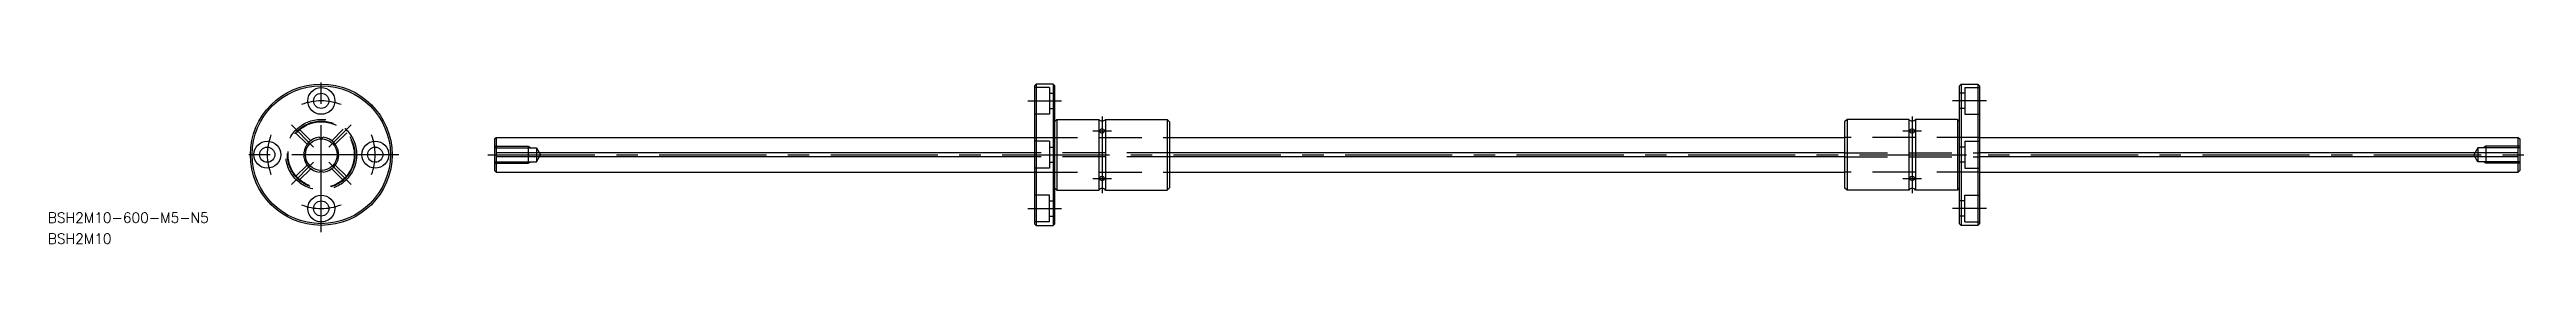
# Model space of a CAD drawing. Extents: x -80 to 653, y -26 to 23.
import ezdxf

# ---------------------------------------------------------------- set-up
doc = ezdxf.new("R2010")
doc.units = 0
doc.linetypes.add('CENTER', pattern=[50.8, 31.75, -6.35, 6.35, -6.35])
doc.linetypes.add('DASHED', pattern=[19.05, 12.7, -6.35])
doc.layers.get('0').update_dxf_attribs({"linetype": 'CONTINUOUS'})
doc.layers.add('CENTER', color=1, linetype='CENTER')
doc.styles.get("Standard").update_dxf_attribs({"font": 'txt.shx', "height": 3, "bigfont": 'bigfont.shx'})

# ---------------------------------------------------------------- blocks, each defined once
blk = doc.blocks.new('*U4')
at = {"color": 7, "linetype": 'CONTINUOUS'}
blk.add_text('BSH2M10-600-M5-N5', height=3, dxfattribs=at).set_placement((-81.01, -20.22))
blk = doc.blocks.new('*U5')
at = {"color": 7, "linetype": 'CONTINUOUS'}
blk.add_text('BSH2M10', height=3, dxfattribs=at).set_placement((-81.01, -26.44))

msp = doc.modelspace()

# ---------------------------------------------------------------- linework, layer by layer
at = {"color": 7, "linetype": 'CONTINUOUS'}
for p, q in [((211.85, 21), (211.35, 20.5)), ((211.35, 20.5), (211.35, -20.5)), ((211.85, 21), (211.85, -21)), ((216.85, 21), (211.85, 21)), ((216.85, 21), (216.85, -21)), ((216.85, 21), (217.35, 20.5)), ((217.35, -20.5), (217.35, 20.5)), ((485.85, 21), (485.35, 20.5)), ((485.35, -20.5), (485.35, 20.5)), ((485.85, 21), (485.85, -21)), ((485.85, 21), (490.85, 21)), ((490.85, 21), (490.85, -21)), ((490.85, 21), (491.35, 20.5)), ((491.35, 20.5), (491.35, -20.5)), ((217.35, 9.9), (217.95, 10.5)), ((217.95, 10.5), (217.95, -10.5)), ((217.95, 10.5), (230.35, 10.5)), ((230.35, 10.5), (230.35, -10.5)), ((232.35, 10.5), (232.35, -10.5)), ((232.35, 10.5), (250.65, 10.5)), ((250.65, 10.5), (250.65, -10.5)), ((250.65, 10.5), (251.35, 9.8)), ((251.35, 9.8), (251.35, -9.8)), ((452.05, 10.5), (451.35, 9.8)), ((451.35, 9.8), (451.35, -9.8)), ((452.05, 10.5), (452.05, -10.5)), ((470.35, 10.5), (452.05, 10.5)), ((470.35, 10.5), (470.35, -10.5)), ((472.35, 10.5), (472.35, -10.5)), ((484.75, 10.5), (472.35, 10.5)), ((484.75, 10.5), (484.75, -10.5)), ((485.35, 9.9), (484.75, 10.5)), ((51.35, 4.7), (51.82, 5.16)), ((51.35, 4.7), (51.35, -4.7)), ((51.82, 5.16), (211.35, 5.16)), ((51.85, 5.16), (51.85, -5.16)), ((211.35, 0.6), (51.85, 0.6)), ((251.35, 5.16), (451.35, 5.16)), ((451.35, 0.6), (251.35, 0.6)), ((491.35, 5.16), (650.89, 5.16)), ((650.85, 0.6), (491.35, 0.6)), ((650.85, -5.16), (650.85, 5.16)), ((650.89, 5.16), (651.35, 4.7)), ((651.35, 4.7), (651.35, -4.7)), ((51.35, -4.7), (51.82, -5.16)), ((51.82, -5.16), (211.35, -5.16)), ((211.35, -0.6), (51.85, -0.6)), ((451.35, -0.6), (251.35, -0.6)), ((251.35, -5.16), (451.35, -5.16)), ((650.85, -0.6), (491.35, -0.6)), ((491.35, -5.16), (650.89, -5.16)), ((651.35, -4.7), (650.89, -5.16)), ((217.95, -10.5), (217.35, -9.9)), ((217.95, -10.5), (230.35, -10.5)), ((232.35, -10.5), (250.65, -10.5)), ((250.65, -10.5), (251.35, -9.8)), ((452.05, -10.5), (451.35, -9.8)), ((470.35, -10.5), (452.05, -10.5)), ((484.75, -10.5), (472.35, -10.5)), ((484.75, -10.5), (485.35, -9.9)), ((211.35, -20.5), (211.85, -21)), ((211.85, -21), (216.85, -21)), ((217.35, -20.5), (216.85, -21)), ((485.35, -20.5), (485.85, -21)), ((490.85, -21), (485.85, -21)), ((491.35, -20.5), (490.85, -21))]:
    msp.add_line(p, q, dxfattribs=at)
at = {"color": 3, "linetype": 'DASHED'}
for p, q in [((215.75, 20), (211.35, 20)), ((215.75, 20), (215.75, 12)), ((215.75, 18.25), (217.35, 18.25)), ((486.95, 18.25), (485.35, 18.25)), ((486.95, 20), (491.35, 20)), ((486.95, 20), (486.95, 12)), ((-3.11, 4.17), (-6.52, 7.58)), ((3.11, 4.17), (6.52, 7.58)), ((215.75, 12), (211.35, 12)), ((215.75, 13.75), (217.35, 13.75)), ((486.95, 13.75), (485.35, 13.75)), ((486.95, 12), (491.35, 12)), ((-4.17, 3.11), (-7.58, 6.52)), ((4.17, 3.11), (7.58, 6.52)), ((51.35, 2.5), (61.35, 2.5)), ((51.35, 2.07), (63.75, 2.07)), ((61.35, 2.5), (61.35, -2.5)), ((61.35, 2.5), (62.1, 2.07)), ((63.75, 2.07), (63.75, -2.07)), ((63.75, 2.07), (64.95, 0)), ((63.75, -2.07), (64.95, 0)), ((211.35, 5.16), (251.35, 5.16)), ((215.75, 4), (211.35, 4)), ((251.35, 0.6), (211.35, 0.6)), ((215.75, 4), (215.75, -4)), ((215.75, 2.25), (217.35, 2.25)), ((491.35, 5.16), (451.35, 5.16)), ((451.35, 0.6), (491.35, 0.6)), ((486.95, 2.25), (485.35, 2.25)), ((486.95, 4), (491.35, 4)), ((486.95, 4), (486.95, -4)), ((638.95, 2.07), (637.76, 0)), ((638.95, -2.07), (637.76, 0)), ((651.35, 2.07), (638.95, 2.07)), ((638.95, 2.07), (638.95, -2.07)), ((641.35, 2.5), (640.6, 2.07)), ((651.35, 2.5), (641.35, 2.5)), ((641.35, 2.5), (641.35, -2.5)), ((-4.17, -3.11), (-7.58, -6.52)), ((-3.11, -4.17), (-6.52, -7.58)), ((3.11, -4.17), (6.52, -7.58)), ((4.17, -3.11), (7.58, -6.52)), ((51.35, -2.07), (63.75, -2.07)), ((51.35, -2.5), (61.35, -2.5)), ((61.35, -2.5), (62.1, -2.07)), ((251.35, -0.6), (211.35, -0.6)), ((215.75, -4), (211.35, -4)), ((211.35, -5.16), (251.35, -5.16)), ((215.75, -2.25), (217.35, -2.25)), ((451.35, -0.6), (491.35, -0.6)), ((491.35, -5.16), (451.35, -5.16)), ((486.95, -2.25), (485.35, -2.25)), ((486.95, -4), (491.35, -4)), ((651.35, -2.07), (638.95, -2.07)), ((641.35, -2.5), (640.6, -2.07)), ((651.35, -2.5), (641.35, -2.5)), ((215.75, -12), (211.35, -12)), ((215.75, -20), (215.75, -12)), ((215.75, -13.75), (217.35, -13.75)), ((486.95, -13.75), (485.35, -13.75)), ((486.95, -12), (491.35, -12)), ((486.95, -20), (486.95, -12)), ((215.75, -20), (211.35, -20)), ((215.75, -18.25), (217.35, -18.25)), ((486.95, -18.25), (485.35, -18.25)), ((486.95, -20), (491.35, -20))]:
    msp.add_line(p, q, dxfattribs=at)
at = {"color": 7, "linetype": 'CONTINUOUS'}
for centre, radius in [((0, 0), 21), ((0, 0), 20.5), ((0, 16), 4), ((0, 16), 2.25), ((-16, 0), 4), ((-16, 0), 2.25), ((0, 0), 4.7), ((16, 0), 4), ((16, 0), 2.25), ((0, -16), 4), ((0, -16), 2.25)]:
    msp.add_circle(centre, radius, dxfattribs=at)
at = {"color": 3, "linetype": 'DASHED'}
for radius in [10.5, 10, 9.8]:
    msp.add_circle((0, 0), radius, dxfattribs=at)
at = {"color": 7, "linetype": 'CONTINUOUS'}
for centre, radius, start, end in [((231.35, 11.25), 1.25, 216.8699, 323.1301), ((231.09, 7.05), 0.49, 114.12209, 177.08548), ((231.35, 6.33), 1.25, 68.30725, 111.69275), ((231.62, 7.05), 0.49, 2.91452, 65.87791), ((471.35, 11.25), 1.25, 216.8699, 323.1301), ((471.09, 7.05), 0.49, 114.12209, 177.08548), ((471.35, 6.33), 1.25, 68.30725, 111.69275), ((471.62, 7.05), 0.49, 2.91452, 65.87791), ((0, 0), 5.2, 96.67213, 173.32787), ((-6.19, 0), 1.19, 329.48856, 30.51144), ((0, 6.19), 1.19, 239.48856, 300.51144), ((0, 0), 5.2, 6.67213, 83.32787), ((6.19, 0), 1.19, 149.48856, 210.51144), ((231.19, 7.12), 0.583, 184.73215, 240.93282), ((231.35, 7.72), 1.2, 247.81173, 292.18827), ((231.52, 7.12), 0.583, 299.06718, 355.26785), ((471.19, 7.12), 0.583, 184.73215, 240.93282), ((471.35, 7.72), 1.2, 247.81173, 292.18827), ((471.52, 7.12), 0.583, 299.06718, 355.26785), ((0, 0), 5.2, 186.67213, 263.32787), ((0, -6.19), 1.19, 59.48856, 120.51144), ((0, 0), 5.2, 276.67213, 353.32787), ((231.19, -7.12), 0.583, 119.06718, 175.26785), ((231.09, -7.05), 0.49, 182.91452, 245.87791), ((231.35, -7.72), 1.2, 67.81173, 112.18827), ((231.52, -7.12), 0.583, 4.73215, 60.93282), ((231.62, -7.05), 0.49, 294.12209, 357.08548), ((471.19, -7.12), 0.583, 119.06718, 175.26785), ((471.09, -7.05), 0.49, 182.91452, 245.87791), ((471.35, -7.72), 1.2, 67.81173, 112.18827), ((471.52, -7.12), 0.583, 4.73215, 60.93282), ((471.62, -7.05), 0.49, 294.12209, 357.08548), ((231.35, -11.25), 1.25, 36.8699, 143.1301), ((231.35, -6.33), 1.25, 248.30725, 291.69275), ((471.35, -11.25), 1.25, 36.8699, 143.1301), ((471.35, -6.33), 1.25, 248.30725, 291.69275)]:
    msp.add_arc(centre, radius, start, end, dxfattribs=at)
at = {"layer": 'CENTER', "color": 1, "linetype": 'CENTER'}
for p, q in [((0, -23), (0, 23)), ((209.35, 16), (219.35, 16)), ((493.35, 16), (483.35, 16)), ((-2.26, 2.26), (-8.84, 8.84)), ((2.26, 2.26), (8.84, 8.84)), ((231.35, 11.34), (231.35, -11.39)), ((471.35, 11.34), (471.35, -11.39)), ((23.02, 0), (-22.98, 0)), ((49.35, 0), (653.35, 0)), ((228.61, 7.07), (234.1, 7.07)), ((468.61, 7.07), (474.1, 7.07)), ((-2.26, -2.26), (-8.84, -8.84)), ((2.26, -2.26), (8.84, -8.84)), ((228.61, -7.07), (234.1, -7.07)), ((468.61, -7.07), (474.1, -7.07)), ((209.35, -16), (219.35, -16)), ((493.35, -16), (483.35, -16))]:
    msp.add_line(p, q, dxfattribs=at)
for start, end in [(68.47652, 111.52348), (158.47652, 201.52348), (338.47652, 21.52348), (248.47652, 291.52348)]:
    msp.add_arc((0, 0), 16, start, end, dxfattribs=at)

# ---------------------------------------------------------------- block references
at = {"color": 7, "linetype": 'CONTINUOUS'}
for name in ['*U4', '*U5']:
    msp.add_blockref(name, (0, 0), dxfattribs=at)

doc.saveas('drawing.dxf')
